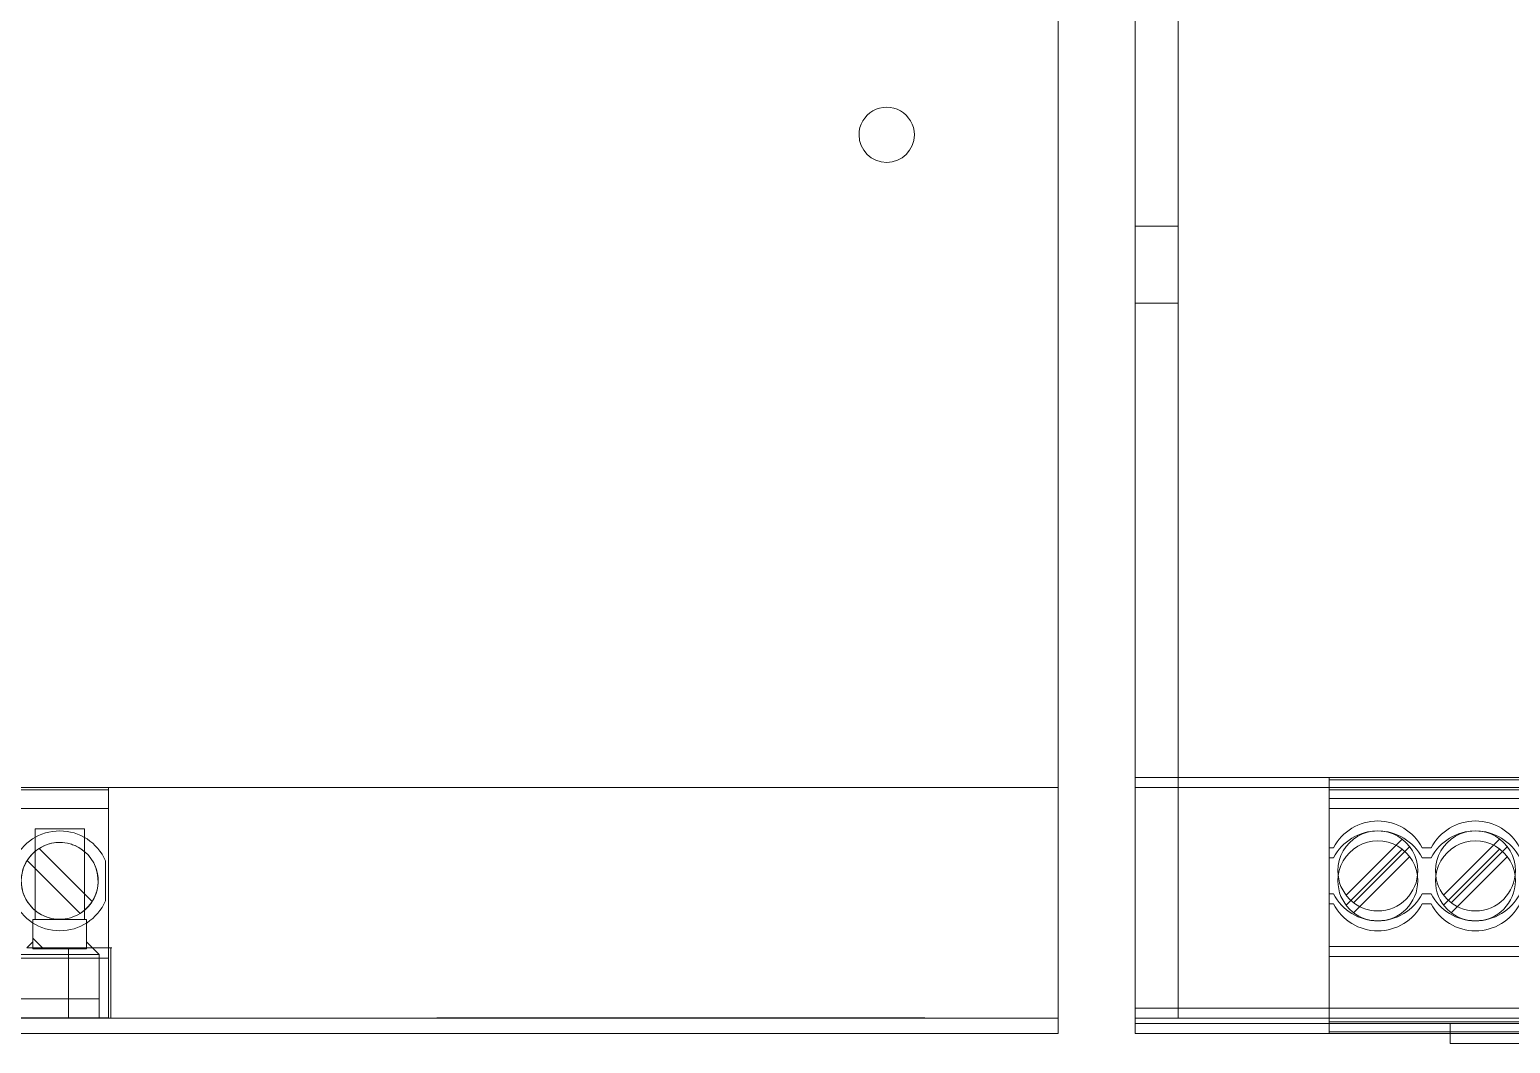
# Model space of a CAD drawing. Header units: millimetres. Extents: x 1359 to 3577, y 1333 to 3557.
# Drawn here: x 1898.3 to 1994.6, y 3145.9 to 3211.9 of the extents above; entities that cross this region are included whole.
import ezdxf

# ---------------------------------------------------------------- set-up
doc = ezdxf.new("R2010")
doc.units = ezdxf.units.MM
doc.layers.add('000-PI-Oprema', color=30, linetype='Continuous', lineweight=5)
doc.layers.add('000-SI-Oprema', color=30, linetype='Continuous', lineweight=0)
doc.layers.add('002-PI-Kabelska kanalica', color=150, linetype='Continuous')

# ---------------------------------------------------------------- blocks, each defined once
blk = doc.blocks.new('QUINT_DIODE')
at = {"layer": '000-PI-Oprema', "color": 0, "linetype": 'ByBlock', "lineweight": 0}
for p, q in [((-47.799, 1.65), (-47.799, 129.65)), ((-47.799, 1), (-47.799, 129)), ((-50.599, 120.65), (-50.599, 16.65)), ((-50.599, 120), (-50.599, 16)), ((-50.599, 16.65), (-50.599, 16.65)), ((0, 16.65), (-50.599, 16.65)), ((-50.599, 16.65), (-50.599, 16.65)), ((-50.599, 16.65), (-50.599, 0.65)), ((-37.989, 16.65), (-37.989, 16.65)), ((-37.989, 16.65), (-37.989, 16.5)), ((-37.989, 16.5), (-37.989, 15.272)), ((-37.989, 16.5), (-12.589, 16.5)), ((0, 16), (-50.599, 16)), ((-50.599, 16), (-50.599, 16)), ((-50.599, 16), (-50.599, 0)), ((-37.989, 16), (-37.989, 16)), ((-37.989, 16), (-37.989, 15.85)), ((-37.989, 15.85), (-37.989, 14.622)), ((-37.989, 15.85), (-12.589, 15.85)), ((-37.989, 15.272), (-37.989, 12.07)), ((-12.589, 15.272), (-37.989, 15.272)), ((-37.989, 14.622), (-37.989, 11.42)), ((-12.589, 14.622), (-37.989, 14.622)), ((-33.24, 12.639), (-36.884, 8.996)), ((-33.24, 12.639), (-33.24, 12.639)), ((-26.89, 12.639), (-30.534, 8.996)), ((-26.89, 12.639), (-26.89, 12.639)), ((-37.989, 12.07), (-37.989, 12.07)), ((-37.989, 12.07), (-37.697, 12.07)), ((-37.989, 12.07), (-37.989, 9.07)), ((-37.697, 12.07), (-37.697, 12.07)), ((-33.24, 11.989), (-36.884, 8.346)), ((-36.389, 8.501), (-32.745, 12.144)), ((-33.24, 11.989), (-33.24, 11.989)), ((-32.745, 12.144), (-32.745, 12.144)), ((-31.931, 12.07), (-31.931, 12.07)), ((-31.347, 12.07), (-31.931, 12.07)), ((-31.347, 12.07), (-31.347, 12.07)), ((-26.89, 11.989), (-30.534, 8.346)), ((-30.039, 8.501), (-26.395, 12.144)), ((-26.89, 11.989), (-26.89, 11.989)), ((-26.395, 12.144), (-26.395, 12.144)), ((-37.989, 11.42), (-37.989, 11.42)), ((-37.989, 11.42), (-37.697, 11.42)), ((-37.989, 11.42), (-37.989, 8.42)), ((-37.697, 11.42), (-37.697, 11.42)), ((-36.389, 7.851), (-32.745, 11.494)), ((-32.745, 11.494), (-32.745, 11.494)), ((-31.931, 11.42), (-31.931, 11.42)), ((-31.347, 11.42), (-31.931, 11.42)), ((-31.347, 11.42), (-31.347, 11.42)), ((-30.039, 7.851), (-26.395, 11.494)), ((-26.395, 11.494), (-26.395, 11.494)), ((-37.414, 10.57), (-37.414, 10.57)), ((-37.414, 9.92), (-37.414, 9.92)), ((-32.214, 10.57), (-32.214, 10.57)), ((-32.214, 9.92), (-32.214, 9.92)), ((-31.064, 10.57), (-31.064, 10.57)), ((-31.064, 9.92), (-31.064, 9.92)), ((-37.989, 9.07), (-37.989, 5.65)), ((-37.989, 9.07), (-37.989, 9.07)), ((-37.989, 9.07), (-37.697, 9.07)), ((-37.697, 9.07), (-37.697, 9.07)), ((-36.884, 8.996), (-36.884, 8.996)), ((-31.931, 9.07), (-31.931, 9.07)), ((-31.347, 9.07), (-31.931, 9.07)), ((-31.347, 9.07), (-31.347, 9.07)), ((-30.534, 8.996), (-30.534, 8.996)), ((-37.989, 8.42), (-37.989, 5)), ((-37.989, 8.42), (-37.989, 8.42)), ((-37.989, 8.42), (-37.697, 8.42)), ((-37.697, 8.42), (-37.697, 8.42)), ((-36.884, 8.346), (-36.884, 8.346)), ((-36.389, 8.501), (-36.389, 8.501)), ((-36.389, 7.851), (-36.389, 7.851)), ((-31.931, 8.42), (-31.931, 8.42)), ((-31.347, 8.42), (-31.931, 8.42)), ((-31.347, 8.42), (-31.347, 8.42)), ((-30.534, 8.346), (-30.534, 8.346)), ((-30.039, 8.501), (-30.039, 8.501)), ((-30.039, 7.851), (-30.039, 7.851)), ((-37.989, 5.65), (-37.989, 0.75)), ((-37.989, 5.65), (-37.989, 5.65)), ((-37.989, 5.65), (-12.589, 5.65)), ((-37.989, 5), (-37.989, 0.1)), ((-37.989, 5), (-37.989, 5)), ((-37.989, 5), (-12.589, 5)), ((-37.514, 5.65), (-37.514, 5.65)), ((-37.514, 5), (-37.514, 5)), ((-32.114, 5.65), (-32.114, 5.65)), ((-32.114, 5), (-32.114, 5)), ((-31.164, 5.65), (-31.164, 5.65)), ((-31.164, 5), (-31.164, 5)), ((-50.599, 1.65), (-50.599, 1.65)), ((-47.799, 1.65), (-50.599, 1.65)), ((-50.599, 1.65), (-50.599, 1.65)), ((-47.799, 1), (-50.599, 1)), ((-50.599, 1), (-50.599, 1)), ((-37.049, 1.65), (-47.799, 1.65)), ((-47.799, 1.65), (-47.799, 1.65)), ((-47.799, 1.65), (-47.799, 1.65)), ((-47.799, 1.65), (-47.799, 1.65)), ((-47.799, 1.65), (-47.799, 1.65)), ((-37.049, 1), (-47.799, 1)), ((-47.799, 1), (-47.799, 1)), ((-47.799, 1), (-47.799, 1)), ((-47.799, 1), (-47.799, 1)), ((-47.799, 1), (-47.799, 1)), ((-40.799, 1.65), (-40.799, 1.65)), ((-40.799, 1), (-40.799, 1)), ((-38.549, 1.65), (-38.549, 1.65)), ((-38.549, 1), (-38.549, 1)), ((-34.549, 1.65), (-37.049, 1.65)), ((-37.049, 1.65), (-37.049, 1.65)), ((-37.049, 1.65), (-37.049, 1.65)), ((-37.049, 1.65), (-37.049, 1.65)), ((-34.549, 1), (-37.049, 1)), ((-37.049, 1), (-37.049, 1)), ((-37.049, 1), (-37.049, 1)), ((-37.049, 1), (-37.049, 1)), ((-34.549, 1.65), (-34.549, 1.65)), ((-34.549, 1.65), (-34.216, 1.65)), ((-34.549, 1.65), (-34.549, 1.65)), ((-34.549, 1.65), (-34.549, 1.65)), ((-34.549, 1), (-34.549, 1)), ((-34.549, 1), (-34.216, 1)), ((-34.549, 1), (-34.549, 1)), ((-34.549, 1), (-34.549, 1)), ((-34.216, 1.65), (-34.049, 1.65)), ((-34.216, 1), (-34.049, 1)), ((-32.85, 1.65), (-34.049, 1.65)), ((-32.85, 1), (-34.049, 1)), ((-32.85, 1.65), (-32.704, 1.65)), ((-32.85, 1), (-32.704, 1)), ((-32.799, 1.65), (-32.799, 1.65)), ((-32.799, 1), (-32.799, 1)), ((-32.149, 1.65), (-32.704, 1.65)), ((-32.149, 1), (-32.704, 1)), ((-18.449, 1.65), (-32.149, 1.65)), ((-32.149, 1.65), (-32.149, 1.65)), ((-18.449, 1), (-32.149, 1)), ((-32.149, 1), (-32.149, 1)), ((-26.549, 1.65), (-26.549, 1.65)), ((-26.549, 1), (-26.549, 1)), ((-37.989, 0.65), (-50.599, 0.65)), ((-50.599, 0.65), (-50.599, 0.65)), ((-37.989, 0), (-50.599, 0)), ((-50.599, 0), (-50.599, 0)), ((-37.989, 0.75), (-37.989, 0.65)), ((-37.989, 0.75), (-37.989, 0.65)), ((-37.989, 0.75), (-37.989, 0.75)), ((-37.989, 0.75), (-37.989, 0.75)), ((-12.589, 0.75), (-37.989, 0.75)), ((-37.989, 0.65), (-37.989, 0.65)), ((-30.099, 0.65), (-37.989, 0.65)), ((-37.989, 0.65), (-37.989, 0.65)), ((-12.589, 0.65), (-37.989, 0.65)), ((-37.989, 0.1), (-37.989, 0)), ((-37.989, 0.1), (-37.989, 0.1)), ((-37.989, 0.1), (-37.989, 0.1)), ((-12.589, 0.1), (-37.989, 0.1)), ((-37.989, 0), (-37.989, 0)), ((-12.589, 0), (-37.989, 0)), ((-37.514, 0.75), (-37.514, 0.75)), ((-37.514, 0.75), (-37.514, 0.75)), ((-37.514, 0.1), (-37.514, 0.1)), ((-37.389, 0.75), (-37.389, 0.75)), ((-37.389, 0.75), (-37.389, 0.75)), ((-37.389, 0.1), (-37.389, 0.1)), ((-37.389, 0.1), (-37.389, 0.1)), ((-34.94, 0.65), (-34.94, 0.65)), ((-34.94, 0.65), (-34.94, 0.65)), ((-34.94, 0), (-34.94, 0)), ((-33.516, 0.65), (-33.516, 0.65)), ((-33.516, 0.65), (-33.516, 0.65)), ((-33.516, 0), (-33.516, 0)), ((-32.239, 0.75), (-32.239, 0.75)), ((-32.239, 0.75), (-32.239, 0.75)), ((-32.239, 0.1), (-32.239, 0.1)), ((-32.239, 0.1), (-32.239, 0.1)), ((-32.114, 0.75), (-32.114, 0.75)), ((-32.114, 0.75), (-32.114, 0.75)), ((-32.114, 0.1), (-32.114, 0.1)), ((-31.799, 0.65), (-31.799, 0.65)), ((-31.799, 0.65), (-31.799, 0.65)), ((-31.799, 0), (-31.799, 0)), ((-31.164, 0.75), (-31.164, 0.75)), ((-31.164, 0.75), (-31.164, 0.75)), ((-31.164, 0.1), (-31.164, 0.1)), ((-31.039, 0.75), (-31.039, 0.75)), ((-31.039, 0.75), (-31.039, 0.75)), ((-31.039, 0.1), (-31.039, 0.1)), ((-31.039, 0.1), (-31.039, 0.1)), ((-30.099, 0.65), (-30.099, 0)), ((-30.099, 0.65), (-30.099, 0)), ((-30.099, 0), (-30.099, -0.65)), ((-30.099, 0), (-30.099, 0)), ((-30.099, 0), (-20.499, 0)), ((-30.099, 0), (-30.099, 0)), ((-30.099, 0), (-20.499, 0)), ((-30.099, -0.65), (-30.099, -0.65)), ((-30.099, -0.65), (-20.499, -0.65))]:
    blk.add_line(p, q, dxfattribs=at)
blk.add_lwpolyline([(-37.989, 0.65), (-50.599, 0.65), (-50.599, 0.65), (-50.599, 16.65), (-50.599, 120.65), (-50.599, 120.65), (-50.599, 130.65), (-46.499, 130.65), (-4.299, 130.65), (0, 130.65)], dxfattribs=at)
for points in [[(-37.989, 0.75), (-37.989, 0.75)], [(-37.389, 0.75), (-37.389, 0.75)], [(-32.239, 0.75), (-32.239, 0.75)], [(-31.039, 0.75), (-31.039, 0.75)]]:
    blk.add_lwpolyline(points, close=True, dxfattribs=at)
for centre, radius, start, end in [((-34.814, 10.57), 3.25, 27.48645, 152.51357), ((-28.464, 10.57), 3.25, 27.48645, 152.51357), ((-34.814, 9.92), 3.25, 27.48645, 152.51357), ((-34.814, 10.57), 2.6, 0, 180.00002), ((-28.464, 9.92), 3.25, 27.48645, 152.51357), ((-28.464, 10.57), 2.6, 0, 180.00002), ((-34.814, 9.92), 2.6, 0, 180.00002), ((-28.464, 9.92), 2.6, 0, 180.00002), ((-34.814, 10.57), 2.6, 180.00002, 0), ((-34.814, 9.92), 2.6, 180.00002, 0), ((-28.464, 10.57), 2.6, 180.00002, 0), ((-28.464, 9.92), 2.6, 180.00002, 0), ((-34.814, 10.57), 3.25, 207.48643, 332.51355), ((-28.464, 10.57), 3.25, 207.48643, 332.51355), ((-34.814, 9.92), 3.25, 207.48643, 332.51355), ((-28.464, 9.92), 3.25, 207.48643, 332.51355)]:
    blk.add_arc(centre, radius, start, end, dxfattribs=at)
blk = doc.blocks.new('PXC.2866776')
at = {"layer": '000-PI-Oprema', "color": 0, "linetype": 'ByBlock', "lineweight": 0}
for p, q in [((48027.914, 24973.753), (48027.914, 24869.753)), ((48014.954, 24912.203), (48014.954, 24912.203)), ((48018.554, 24912.203), (48018.554, 24912.203)), ((47937.914, 24869.753), (48027.914, 24869.753)), ((47947.093, 24869.606), (47966.139, 24869.606)), ((47966.139, 24869.753), (47966.139, 24869.753)), ((47966.139, 24869.606), (47966.139, 24869.753)), ((47966.139, 24869.606), (47966.139, 24869.606)), ((47966.139, 24869.606), (47966.139, 24869.606)), ((47966.139, 24869.606), (47966.139, 24868.378)), ((47969.314, 24869.753), (47969.314, 24869.753)), ((47975.314, 24869.753), (47975.314, 24869.753)), ((47978.314, 24869.753), (47978.314, 24869.753)), ((48027.914, 24869.753), (48027.914, 24853.753)), ((48027.914, 24869.753), (48027.914, 24869.753)), ((47966.139, 24868.378), (47947.093, 24868.378)), ((47966.139, 24868.378), (47966.139, 24858.656)), ((47961.368, 24867.056), (47961.368, 24867.056)), ((47964.568, 24867.056), (47961.368, 24867.056)), ((47961.368, 24867.056), (47961.368, 24861.171)), ((47964.568, 24867.056), (47964.568, 24861.171)), ((47964.568, 24867.056), (47964.568, 24867.056)), ((47961.632, 24865.784), (47961.633, 24865.784)), ((47961.632, 24865.784), (47965.078, 24862.338)), ((47961.633, 24865.784), (47965.082, 24862.335)), ((47962.964, 24866.173), (47962.968, 24866.171)), ((47963.639, 24866.08), (47963.642, 24866.078)), ((47963.924, 24865.981), (47963.921, 24865.982)), ((47964.301, 24861.56), (47960.854, 24865.007)), ((47964.301, 24861.56), (47960.855, 24865.006)), ((47965.943, 24864.984), (47965.943, 24864.984)), ((47965.943, 24862.368), (47965.943, 24864.984)), ((47965.078, 24862.338), (47965.081, 24862.335)), ((47965.081, 24862.335), (47965.082, 24862.335)), ((47965.943, 24862.368), (47965.943, 24862.368)), ((47961.218, 24859.706), (47961.218, 24861.171)), ((47961.218, 24861.171), (47964.718, 24861.171)), ((47961.218, 24861.171), (47961.218, 24861.171)), ((47961.368, 24861.171), (47961.368, 24861.171)), ((47961.972, 24861.378), (47961.968, 24861.379)), ((47962.29, 24861.265), (47962.293, 24861.264)), ((47962.964, 24861.173), (47962.968, 24861.171)), ((47964.303, 24861.558), (47964.301, 24861.56)), ((47964.304, 24861.557), (47964.301, 24861.56)), ((47964.303, 24861.558), (47964.304, 24861.557)), ((47964.568, 24861.171), (47964.568, 24861.171)), ((47964.718, 24861.171), (47964.718, 24859.706)), ((47964.718, 24861.171), (47964.718, 24861.171)), ((47961.218, 24859.953), (47961.855, 24859.316)), ((47961.218, 24859.706), (47960.828, 24859.316)), ((47960.828, 24859.316), (47965.108, 24859.316)), ((47961.218, 24859.706), (47961.218, 24859.706)), ((47961.218, 24859.256), (47961.218, 24859.706)), ((47961.218, 24859.256), (47964.718, 24859.256)), ((47961.855, 24859.316), (47963.533, 24859.316)), ((47961.855, 24859.316), (47961.855, 24859.316)), ((47963.533, 24854.753), (47963.533, 24859.316)), ((47966.295, 24859.316), (47963.533, 24859.316)), ((47964.718, 24859.706), (47965.108, 24859.316)), ((47964.718, 24859.706), (47964.718, 24859.706)), ((47964.718, 24859.256), (47964.718, 24859.706)), ((47965.108, 24859.316), (47965.543, 24858.881)), ((47966.295, 24859.316), (47966.295, 24854.753)), ((47966.295, 24859.316), (47966.355, 24859.316)), ((47966.355, 24859.316), (47966.355, 24859.316)), ((47947.093, 24858.656), (47966.139, 24858.656)), ((47960.393, 24858.874), (47965.543, 24858.874)), ((47965.543, 24858.881), (47965.543, 24858.881)), ((47965.543, 24858.881), (47965.543, 24858.874)), ((47965.543, 24858.874), (47965.543, 24854.753)), ((47966.139, 24858.656), (47966.139, 24858.656)), ((47966.139, 24858.656), (47966.139, 24854.753)), ((47965.543, 24856.006), (47960.393, 24856.006)), ((47937.914, 24854.753), (48027.914, 24854.753)), ((47966.139, 24854.756), (47947.093, 24854.756)), ((47966.139, 24854.753), (47966.139, 24854.756)), ((47966.139, 24854.756), (47966.139, 24854.756)), ((47987.489, 24854.756), (48019.239, 24854.756)), ((48027.914, 24853.753), (47937.914, 24853.753))]:
    blk.add_line(p, q, dxfattribs=at)
for centre, radius, start, end in [((48016.754, 24912.203), 1.8, 0, 180.00002), ((48016.754, 24912.203), 1.8, 180.00002, 0), ((47962.968, 24863.676), 3.25, 89.99998, 156.26043), ((47962.968, 24863.676), 3.25, 23.73959, 89.99998), ((47962.964, 24863.673), 2.5, 90.00004, 270.00002), ((47962.964, 24863.673), 2.5, 74.34786, 90.00004), ((47962.964, 24863.673), 2.5, 66.52178, 74.34786), ((47962.964, 24863.673), 2.5, 302.291, 66.52178), ((47962.968, 24863.676), 3.25, 203.73957, 270.00002), ((47962.968, 24863.676), 3.25, 270.00002, 336.26041), ((47962.964, 24863.673), 2.5, 270.00002, 302.291)]:
    blk.add_arc(centre, radius, start, end, dxfattribs=at)
for start_param, end_param in [(-2.18531, -1.741681), (-2.748893, -2.18531), (-3.022075, -2.748893), (3.12605, 3.26111), (3.124519, 3.12605), (1.399912, 3.124519), (-1.741681, -0.018604), (0.956283, 1.399912), (-0.017074, 0.392699), (0.392699, 0.956283)]:
    blk.add_ellipse((47962.968, 24863.671), major_axis=(-0.957, -2.31), ratio=1, start_param=start_param, end_param=end_param, dxfattribs=at)
at = {"layer": '000-SI-Oprema', "color": 0, "linetype": 'ByBlock', "lineweight": 0}
for p, q in [((48027.914, 24973.753), (48027.914, 24869.753)), ((48014.954, 24912.203), (48014.954, 24912.203)), ((48018.554, 24912.203), (48018.554, 24912.203)), ((47937.914, 24869.753), (48027.914, 24869.753)), ((47947.093, 24869.606), (47966.139, 24869.606)), ((47966.139, 24869.753), (47966.139, 24869.753)), ((47966.139, 24869.606), (47966.139, 24869.753)), ((47966.139, 24869.606), (47966.139, 24869.606)), ((47966.139, 24869.606), (47966.139, 24869.606)), ((47966.139, 24869.606), (47966.139, 24868.378)), ((47969.314, 24869.753), (47969.314, 24869.753)), ((47975.314, 24869.753), (47975.314, 24869.753)), ((47978.314, 24869.753), (47978.314, 24869.753)), ((48027.914, 24869.753), (48027.914, 24869.753)), ((48027.914, 24869.753), (48027.914, 24853.753)), ((48027.914, 24869.753), (48027.914, 24869.753)), ((47966.139, 24868.378), (47947.093, 24868.378)), ((47966.139, 24868.378), (47966.139, 24858.656)), ((47961.368, 24867.056), (47961.368, 24867.056)), ((47964.568, 24867.056), (47961.368, 24867.056)), ((47961.368, 24867.056), (47961.368, 24861.171)), ((47964.568, 24867.056), (47964.568, 24861.171)), ((47964.568, 24867.056), (47964.568, 24867.056)), ((47961.632, 24865.784), (47961.633, 24865.784)), ((47961.632, 24865.784), (47965.078, 24862.338)), ((47961.633, 24865.784), (47965.082, 24862.335)), ((47962.964, 24866.173), (47962.968, 24866.171)), ((47963.639, 24866.08), (47963.642, 24866.078)), ((47963.924, 24865.981), (47963.921, 24865.982)), ((47964.301, 24861.56), (47960.854, 24865.007)), ((47964.301, 24861.56), (47960.855, 24865.006)), ((47965.943, 24864.984), (47965.943, 24864.984)), ((47965.943, 24862.368), (47965.943, 24864.984)), ((47965.078, 24862.338), (47965.081, 24862.335)), ((47965.081, 24862.335), (47965.082, 24862.335)), ((47965.943, 24862.368), (47965.943, 24862.368)), ((47961.218, 24859.706), (47961.218, 24861.171)), ((47961.218, 24861.171), (47964.718, 24861.171)), ((47961.218, 24861.171), (47961.218, 24861.171)), ((47961.368, 24861.171), (47961.368, 24861.171)), ((47961.972, 24861.378), (47961.968, 24861.379)), ((47962.29, 24861.265), (47962.293, 24861.264)), ((47962.964, 24861.173), (47962.968, 24861.171)), ((47964.303, 24861.558), (47964.301, 24861.56)), ((47964.304, 24861.557), (47964.301, 24861.56)), ((47964.303, 24861.558), (47964.304, 24861.557)), ((47964.568, 24861.171), (47964.568, 24861.171)), ((47964.718, 24861.171), (47964.718, 24859.706)), ((47964.718, 24861.171), (47964.718, 24861.171)), ((47961.218, 24859.953), (47961.855, 24859.316)), ((47961.218, 24859.706), (47960.828, 24859.316)), ((47960.828, 24859.316), (47965.108, 24859.316)), ((47961.218, 24859.706), (47961.218, 24859.706)), ((47961.218, 24859.256), (47961.218, 24859.706)), ((47961.218, 24859.256), (47964.718, 24859.256)), ((47961.855, 24859.316), (47963.533, 24859.316)), ((47961.855, 24859.316), (47961.855, 24859.316)), ((47963.533, 24854.753), (47963.533, 24859.316)), ((47966.295, 24859.316), (47963.533, 24859.316)), ((47964.718, 24859.706), (47965.108, 24859.316)), ((47964.718, 24859.706), (47964.718, 24859.706)), ((47964.718, 24859.256), (47964.718, 24859.706)), ((47965.108, 24859.316), (47965.543, 24858.881)), ((47966.295, 24859.316), (47966.295, 24854.753)), ((47966.295, 24859.316), (47966.355, 24859.316)), ((47966.355, 24859.316), (47966.355, 24859.316)), ((47947.093, 24858.656), (47966.139, 24858.656)), ((47960.393, 24858.874), (47965.543, 24858.874)), ((47965.543, 24858.881), (47965.543, 24858.881)), ((47965.543, 24858.881), (47965.543, 24858.874)), ((47965.543, 24858.874), (47965.543, 24854.753)), ((47966.139, 24858.656), (47966.139, 24858.656)), ((47966.139, 24858.656), (47966.139, 24854.753)), ((47965.543, 24856.006), (47960.393, 24856.006)), ((47937.914, 24854.753), (48027.914, 24854.753)), ((47966.139, 24854.756), (47947.093, 24854.756)), ((47966.139, 24854.753), (47966.139, 24854.756)), ((47966.139, 24854.756), (47966.139, 24854.756)), ((47987.489, 24854.756), (48019.239, 24854.756)), ((48027.914, 24853.753), (47937.914, 24853.753))]:
    blk.add_line(p, q, dxfattribs=at)
for centre, radius, start, end in [((48016.754, 24912.203), 1.8, 0, 180.00002), ((48016.754, 24912.203), 1.8, 180.00002, 0), ((47962.968, 24863.676), 3.25, 89.99998, 156.26043), ((47962.968, 24863.676), 3.25, 23.73959, 89.99998), ((47962.964, 24863.673), 2.5, 90.00004, 270.00002), ((47962.964, 24863.673), 2.5, 74.34786, 90.00004), ((47962.964, 24863.673), 2.5, 66.52178, 74.34786), ((47962.964, 24863.673), 2.5, 302.291, 66.52178), ((47962.968, 24863.676), 3.25, 203.73957, 270.00002), ((47962.968, 24863.676), 3.25, 270.00002, 336.26041), ((47962.964, 24863.673), 2.5, 270.00002, 302.291)]:
    blk.add_arc(centre, radius, start, end, dxfattribs=at)
for start_param, end_param in [(-2.18531, -1.741681), (-2.748893, -2.18531), (-3.022075, -2.748893), (3.12605, 3.26111), (3.124519, 3.12605), (1.399912, 3.124519), (-1.741681, -0.018604), (0.956283, 1.399912), (-0.017074, 0.392699), (0.392699, 0.956283)]:
    blk.add_ellipse((47962.968, 24863.671), major_axis=(-0.957, -2.31), ratio=1, start_param=start_param, end_param=end_param, dxfattribs=at)

msp = doc.modelspace()

# ---------------------------------------------------------------- linework, layer by layer
at = {"layer": '002-PI-Kabelska kanalica', "color": 0, "linetype": 'ByBlock', "lineweight": 0, "ltscale": 0.25}
for points in [[(1970.193, 3199.056), (1972.993, 3199.056)], [(1970.193, 3194.056), (1972.993, 3194.056)]]:
    msp.add_lwpolyline(points, dxfattribs=at)

# ---------------------------------------------------------------- block references
at = {"layer": '002-PI-Kabelska kanalica', "color": 0, "linetype": 'ByBlock', "lineweight": 0}
for name, p in [('PXC.2866776', (-46062.721, -21707.196)), ('QUINT_DIODE', (2020.792, 3146.556))]:
    msp.add_blockref(name, p, dxfattribs=at)

doc.saveas('drawing.dxf')
